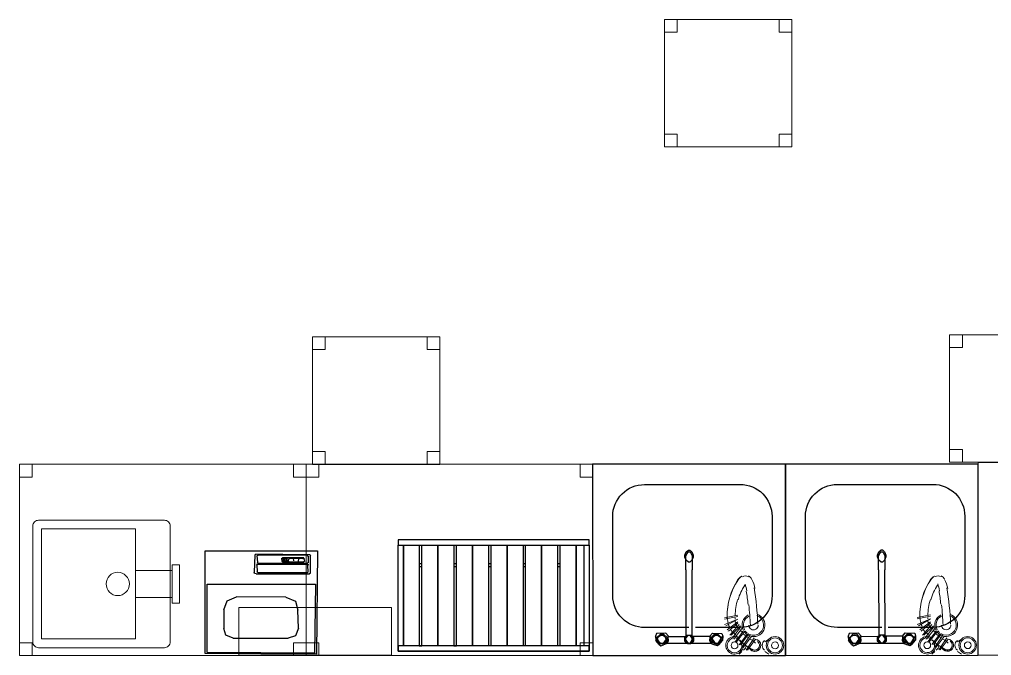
# Model space of a CAD drawing. Header units: millimetres. Extents: x -217779 to 263180, y 55413 to 130161.
# Drawn here: x -217779 to -214727, y 106850 to 108846 of the extents above; entities that cross this region are included whole.
import ezdxf

# ---------------------------------------------------------------- set-up
doc = ezdxf.new("R2010")
doc.units = ezdxf.units.MM
doc.layers.add('ТХ_пищеблок', color=30, linetype='Continuous', lineweight=20)
doc.layers.add('ТХ_привязка ТХ', color=7, linetype='Continuous', true_color=0x163d5c)

# ---------------------------------------------------------------- blocks, each defined once
blk = doc.blocks.new('A$C19c1ccfc')
at = {"layer": 'ТХ_пищеблок'}
for p, q in [((-11794.8, -22900.5), (-11794.9, -22940.5)), ((-11754.8, -22900.6), (-11794.8, -22900.5)), ((-11794.8, -22900.5), (-10894.8, -22900.5)), ((-11794.8, -23500.5), (-11794.8, -22900.5)), ((-11754.9, -22940.6), (-11754.8, -22900.6)), ((-10934.8, -22900.6), (-10894.8, -22900.5)), ((-10934.8, -22940.6), (-10934.8, -22900.6)), ((-10894.8, -22900.5), (-10894.9, -22940.5)), ((-10894.8, -22900.5), (-10894.8, -23500.5)), ((-10894.8, -22900.5), (-10894.8, -22940.5)), ((-10854.8, -22900.6), (-10894.8, -22900.5)), ((-10894.8, -22900.5), (-9994.8, -22900.5)), ((-10894.8, -23500.5), (-10894.8, -22900.5)), ((-10854.9, -22940.6), (-10854.8, -22900.6)), ((-10034.8, -22900.6), (-9994.8, -22900.5)), ((-10034.8, -22940.6), (-10034.8, -22900.6)), ((-9994.8, -22900.5), (-9994.8, -23500.5)), ((-9994.8, -22900.5), (-9994.8, -22940.5)), ((-11794.9, -22940.5), (-11754.9, -22940.6)), ((-10894.8, -22940.5), (-10934.8, -22940.6)), ((-10894.9, -22940.5), (-10854.9, -22940.6)), ((-9994.8, -22940.5), (-10034.8, -22940.6)), ((-11106.4, -23349.7), (-11106.4, -23499.7)), ((-10626.4, -23349.7), (-11106.4, -23349.7)), ((-10626.4, -23499.7), (-10626.4, -23349.7)), ((-11754.8, -23460.6), (-11794.8, -23460.5)), ((-11794.8, -23460.5), (-11794.8, -23500.5)), ((-11754.8, -23500.6), (-11754.8, -23460.6)), ((-10934.9, -23460.6), (-10894.9, -23460.5)), ((-10934.8, -23500.6), (-10934.9, -23460.6)), ((-10894.9, -23460.5), (-10894.8, -23500.5)), ((-10854.8, -23460.6), (-10894.8, -23460.5)), ((-10894.8, -23460.5), (-10894.8, -23500.5)), ((-10854.8, -23500.6), (-10854.8, -23460.6)), ((-10034.9, -23460.6), (-9994.9, -23460.5)), ((-10034.8, -23500.6), (-10034.9, -23460.6)), ((-9994.9, -23460.5), (-9994.8, -23500.5)), ((-10894.8, -23500.5), (-11794.8, -23500.5)), ((-11794.8, -23500.5), (-11754.8, -23500.6)), ((-11106.4, -23499.7), (-10626.4, -23499.7)), ((-10894.8, -23500.5), (-10934.8, -23500.6)), ((-9994.8, -23500.5), (-10894.8, -23500.5)), ((-10894.8, -23500.5), (-10854.8, -23500.6)), ((-9994.8, -23500.5), (-10034.8, -23500.6))]:
    blk.add_line(p, q, dxfattribs=at)
at = {"layer": 'ТХ_пищеблок', "linetype": 'ByBlock', "lineweight": -2, "ltscale": 100}
for p, q in [((-9705.6, -23185.5), (-9701.6, -23175.4)), ((-9705.6, -23191.5), (-9705.6, -23185.5)), ((-9701.6, -23201.4), (-9705.6, -23191.5)), ((-9702.6, -23187.5), (-9695.6, -23175.4)), ((-9702.6, -23231.5), (-9702.6, -23187.5)), ((-9701.6, -23175.4), (-9694.6, -23169.4)), ((-9695.6, -23175.4), (-9689.6, -23175.4)), ((-9694.6, -23169.4), (-9690.6, -23169.4)), ((-9690.6, -23169.4), (-9683.6, -23175.4)), ((-9689.6, -23175.4), (-9682.6, -23187.4)), ((-9683.6, -23175.4), (-9679.6, -23185.4)), ((-9679.6, -23191.4), (-9683.6, -23201.4)), ((-9682.6, -23187.4), (-9682.6, -23231.4)), ((-9679.6, -23185.4), (-9679.6, -23191.4)), ((-9100.6, -23185.2), (-9096.6, -23175.2)), ((-9100.6, -23191.2), (-9100.6, -23185.2)), ((-9096.6, -23201.2), (-9100.6, -23191.2)), ((-9097.6, -23187.2), (-9090.6, -23175.2)), ((-9097.6, -23231.2), (-9097.6, -23187.2)), ((-9096.6, -23175.2), (-9089.6, -23169.2)), ((-9090.6, -23175.2), (-9084.6, -23175.2)), ((-9089.6, -23169.2), (-9085.6, -23169.2)), ((-9085.6, -23169.2), (-9078.6, -23175.2)), ((-9084.6, -23175.2), (-9077.6, -23187.2)), ((-9078.6, -23175.2), (-9074.6, -23185.2)), ((-9074.6, -23191.2), (-9078.6, -23201.2)), ((-9077.6, -23187.2), (-9077.6, -23231.2)), ((-9074.6, -23185.2), (-9074.6, -23191.2)), ((-9694.6, -23207.4), (-9701.6, -23201.4)), ((-9690.6, -23207.4), (-9694.6, -23207.4)), ((-9683.6, -23201.4), (-9690.6, -23207.4)), ((-9089.6, -23207.2), (-9096.6, -23201.2)), ((-9085.6, -23207.2), (-9089.6, -23207.2)), ((-9078.6, -23201.2), (-9085.6, -23207.2)), ((-9702.6, -23231.5), (-9702.4, -23440.4)), ((-9682.4, -23440.5), (-9682.6, -23231.4)), ((-9097.6, -23231.2), (-9097.4, -23440.2)), ((-9077.4, -23440.2), (-9077.6, -23231.2)), ((-9795.4, -23431.1), (-9798.4, -23440.1)), ((-9795.4, -23431.1), (-9798.4, -23440.1)), ((-9765.4, -23430.2), (-9795.4, -23431.1)), ((-9765.4, -23430.2), (-9795.4, -23431.1)), ((-9783.4, -23434.2), (-9793.4, -23444.1)), ((-9783.4, -23434.2), (-9793.4, -23444.1)), ((-9771.4, -23434.2), (-9783.4, -23434.2)), ((-9771.4, -23434.2), (-9783.4, -23434.2)), ((-9761.4, -23444.2), (-9771.4, -23434.2)), ((-9761.4, -23444.2), (-9771.4, -23434.2)), ((-9757.4, -23440.2), (-9765.4, -23430.2)), ((-9757.4, -23440.2), (-9765.4, -23430.2)), ((-9698.4, -23437.3), (-9707.4, -23444.3)), ((-9698.4, -23437.3), (-9707.4, -23444.3)), ((-9697.4, -23437.3), (-9704.4, -23444.3)), ((-9697.4, -23437.3), (-9704.4, -23444.3)), ((-9702.5, -23446.5), (-9695.4, -23437.3)), ((-9686.4, -23437.3), (-9698.4, -23437.3)), ((-9686.4, -23437.3), (-9698.4, -23437.3)), ((-9682.4, -23446.5), (-9689.4, -23437.3)), ((-9680.4, -23444.4), (-9687.4, -23437.3)), ((-9680.4, -23444.4), (-9687.4, -23437.3)), ((-9677.4, -23444.4), (-9686.4, -23437.3)), ((-9677.4, -23444.4), (-9686.4, -23437.3)), ((-9627.4, -23440.1), (-9619.4, -23430.1)), ((-9627.4, -23440.1), (-9619.4, -23430.1)), ((-9623.4, -23444.1), (-9613.4, -23434)), ((-9623.4, -23444.1), (-9613.4, -23434)), ((-9619.4, -23430.1), (-9589.4, -23431)), ((-9619.4, -23430.1), (-9589.4, -23431)), ((-9613.4, -23434), (-9601.4, -23434)), ((-9613.4, -23434), (-9601.4, -23434)), ((-9601.4, -23434), (-9591.4, -23444)), ((-9601.4, -23434), (-9591.4, -23444)), ((-9589.4, -23431), (-9586.4, -23440)), ((-9589.4, -23431), (-9586.4, -23440)), ((-9190.4, -23430.9), (-9193.4, -23439.9)), ((-9190.4, -23430.9), (-9193.4, -23439.9)), ((-9160.4, -23429.9), (-9190.4, -23430.9)), ((-9160.4, -23429.9), (-9190.4, -23430.9)), ((-9178.4, -23433.9), (-9188.4, -23443.9)), ((-9178.4, -23433.9), (-9188.4, -23443.9)), ((-9166.4, -23433.9), (-9178.4, -23433.9)), ((-9166.4, -23433.9), (-9178.4, -23433.9)), ((-9156.4, -23443.9), (-9166.4, -23433.9)), ((-9156.4, -23443.9), (-9166.4, -23433.9)), ((-9152.4, -23439.9), (-9160.4, -23429.9)), ((-9152.4, -23439.9), (-9160.4, -23429.9)), ((-9093.4, -23437.1), (-9102.4, -23444)), ((-9093.4, -23437.1), (-9102.4, -23444)), ((-9092.4, -23437.1), (-9099.4, -23444)), ((-9092.4, -23437.1), (-9099.4, -23444)), ((-9097.5, -23446.3), (-9090.4, -23437.1)), ((-9081.4, -23437.1), (-9093.4, -23437.1)), ((-9081.4, -23437.1), (-9093.4, -23437.1)), ((-9077.4, -23446.3), (-9084.4, -23437.1)), ((-9075.4, -23444.1), (-9082.4, -23437.1)), ((-9075.4, -23444.1), (-9082.4, -23437.1)), ((-9072.4, -23444.1), (-9081.4, -23437.1)), ((-9072.4, -23444.1), (-9081.4, -23437.1)), ((-9022.4, -23439.8), (-9014.4, -23429.8)), ((-9022.4, -23439.8), (-9014.4, -23429.8)), ((-9018.4, -23443.8), (-9008.4, -23433.8)), ((-9018.4, -23443.8), (-9008.4, -23433.8)), ((-9014.4, -23429.8), (-8984.4, -23430.7)), ((-9014.4, -23429.8), (-8984.4, -23430.7)), ((-9008.4, -23433.8), (-8996.4, -23433.7)), ((-9008.4, -23433.8), (-8996.4, -23433.7)), ((-8996.4, -23433.7), (-8986.4, -23443.7)), ((-8996.4, -23433.7), (-8986.4, -23443.7)), ((-8984.4, -23430.7), (-8981.4, -23439.7)), ((-8984.4, -23430.7), (-8981.4, -23439.7)), ((-9782.4, -23464.2), (-9798.4, -23440.1)), ((-9798.4, -23440.1), (-9797.4, -23453.1)), ((-9782.4, -23464.2), (-9798.4, -23440.1)), ((-9786.4, -23466.2), (-9797.4, -23453.1)), ((-9786.4, -23466.2), (-9797.4, -23453.1)), ((-9793.4, -23454.1), (-9793.4, -23444.1)), ((-9793.4, -23454.1), (-9793.4, -23444.1)), ((-9793.4, -23454.1), (-9783.4, -23463.2)), ((-9793.4, -23454.1), (-9783.4, -23463.2)), ((-9786.4, -23466.2), (-9784.4, -23463.2)), ((-9786.4, -23466.2), (-9784.4, -23463.2)), ((-9786.4, -23466.2), (-9781.4, -23470.2)), ((-9786.4, -23466.2), (-9781.4, -23470.2)), ((-9784.4, -23463.2), (-9782.4, -23464.2)), ((-9784.4, -23463.2), (-9782.4, -23464.2)), ((-9783.4, -23463.2), (-9771.4, -23463.2)), ((-9783.4, -23463.2), (-9771.4, -23463.2)), ((-9775.4, -23465.2), (-9782.4, -23464.2)), ((-9775.4, -23465.2), (-9782.4, -23464.2)), ((-9781.4, -23470.2), (-9772.4, -23467.2)), ((-9781.4, -23470.2), (-9772.4, -23467.2)), ((-9775.4, -23465.2), (-9774.4, -23463.2)), ((-9775.4, -23465.2), (-9774.4, -23463.2)), ((-9760.4, -23443.2), (-9774.4, -23463.2)), ((-9760.4, -23443.2), (-9774.4, -23463.2)), ((-9774.4, -23463.2), (-9763.4, -23461.2)), ((-9774.4, -23463.2), (-9763.4, -23461.2)), ((-9761.4, -23463.2), (-9772.4, -23467.2)), ((-9761.4, -23463.2), (-9772.4, -23467.2)), ((-9771.4, -23463.2), (-9761.4, -23454.2)), ((-9771.4, -23463.2), (-9761.4, -23454.2)), ((-9763.4, -23461.2), (-9758.4, -23452.2)), ((-9763.4, -23461.2), (-9758.4, -23452.2)), ((-9761.4, -23454.2), (-9761.4, -23444.2)), ((-9761.4, -23454.2), (-9761.4, -23444.2)), ((-9761.4, -23463.2), (-9757.4, -23454.2)), ((-9761.4, -23463.2), (-9757.4, -23454.2)), ((-9623.3, -23463.1), (-9761.4, -23463.2)), ((-9760.4, -23443.2), (-9757.4, -23440.2)), ((-9760.4, -23443.2), (-9757.4, -23440.2)), ((-9758.4, -23452.2), (-9760.4, -23443.2)), ((-9758.4, -23452.2), (-9760.4, -23443.2)), ((-9757.4, -23440.2), (-9758.4, -23443.2)), ((-9757.4, -23440.2), (-9758.4, -23443.2)), ((-9757.4, -23454.2), (-9758.4, -23443.2)), ((-9757.4, -23454.2), (-9758.4, -23443.2)), ((-9757.5, -23440.5), (-9702.4, -23440.5)), ((-9707.4, -23444.3), (-9707.4, -23454.3)), ((-9707.4, -23444.3), (-9707.4, -23454.3)), ((-9707.4, -23454.3), (-9698.4, -23461.3)), ((-9707.4, -23454.3), (-9698.4, -23461.3)), ((-9704.4, -23444.3), (-9704.4, -23455.3)), ((-9704.4, -23444.3), (-9704.4, -23455.3)), ((-9704.4, -23455.3), (-9697.4, -23462.3)), ((-9704.4, -23455.3), (-9697.4, -23462.3)), ((-9702.5, -23452.4), (-9702.5, -23446.5)), ((-9702.4, -23452.3), (-9695.4, -23462.3)), ((-9702.4, -23452.3), (-9695.4, -23462.3)), ((-9698.4, -23461.3), (-9686.4, -23461.3)), ((-9698.4, -23461.3), (-9686.4, -23461.3)), ((-9697.4, -23462.3), (-9687.4, -23462.3)), ((-9697.4, -23462.3), (-9687.4, -23462.3)), ((-9689.4, -23462.3), (-9682.4, -23452.4)), ((-9689.4, -23462.3), (-9682.4, -23452.4)), ((-9687.4, -23462.3), (-9680.4, -23455.4)), ((-9687.4, -23462.3), (-9680.4, -23455.4)), ((-9686.4, -23461.3), (-9677.4, -23454.4)), ((-9686.4, -23461.3), (-9677.4, -23454.4)), ((-9627.3, -23440.4), (-9682.4, -23440.5)), ((-9682.4, -23452.4), (-9682.4, -23446.5)), ((-9680.4, -23455.4), (-9680.4, -23444.4)), ((-9680.4, -23455.4), (-9680.4, -23444.4)), ((-9677.4, -23454.4), (-9677.4, -23444.4)), ((-9677.4, -23454.4), (-9677.4, -23444.4)), ((-9627.4, -23440.1), (-9626.4, -23443.1)), ((-9624.4, -23443.1), (-9627.4, -23440.1)), ((-9627.4, -23440.1), (-9626.4, -23443.1)), ((-9624.4, -23443.1), (-9627.4, -23440.1)), ((-9627.3, -23454.1), (-9626.4, -23443.1)), ((-9627.3, -23454.1), (-9626.4, -23443.1)), ((-9623.3, -23463.1), (-9627.3, -23454.1)), ((-9623.3, -23463.1), (-9627.3, -23454.1)), ((-9626.3, -23452.1), (-9624.4, -23443.1)), ((-9626.3, -23452.1), (-9624.4, -23443.1)), ((-9621.3, -23461.1), (-9626.3, -23452.1)), ((-9621.3, -23461.1), (-9626.3, -23452.1)), ((-9624.4, -23443.1), (-9610.3, -23463)), ((-9624.4, -23443.1), (-9610.3, -23463)), ((-9623.3, -23454.1), (-9623.4, -23444.1)), ((-9623.3, -23454.1), (-9623.4, -23444.1)), ((-9613.3, -23463), (-9623.3, -23454.1)), ((-9613.3, -23463), (-9623.3, -23454.1)), ((-9623.3, -23463.1), (-9612.3, -23467)), ((-9623.3, -23463.1), (-9612.3, -23467)), ((-9610.3, -23463), (-9621.3, -23461.1)), ((-9610.3, -23463), (-9621.3, -23461.1)), ((-9601.3, -23463), (-9613.3, -23463)), ((-9601.3, -23463), (-9613.3, -23463)), ((-9603.3, -23470), (-9612.3, -23467)), ((-9603.3, -23470), (-9612.3, -23467)), ((-9609.3, -23465), (-9610.3, -23463)), ((-9609.3, -23465), (-9610.3, -23463)), ((-9609.3, -23465), (-9602.3, -23464)), ((-9609.3, -23465), (-9602.3, -23464)), ((-9598.3, -23466), (-9603.3, -23470)), ((-9598.3, -23466), (-9603.3, -23470)), ((-9602.3, -23464), (-9586.4, -23440)), ((-9602.3, -23464), (-9586.4, -23440)), ((-9600.3, -23463), (-9602.3, -23464)), ((-9600.3, -23463), (-9602.3, -23464)), ((-9591.3, -23454), (-9601.3, -23463)), ((-9591.3, -23454), (-9601.3, -23463)), ((-9598.3, -23466), (-9600.3, -23463)), ((-9598.3, -23466), (-9600.3, -23463)), ((-9598.3, -23466), (-9587.3, -23453)), ((-9598.3, -23466), (-9587.3, -23453)), ((-9591.3, -23454), (-9591.4, -23444)), ((-9591.3, -23454), (-9591.4, -23444)), ((-9586.4, -23440), (-9587.3, -23453)), ((-9177.4, -23463.9), (-9193.4, -23439.9)), ((-9193.4, -23439.9), (-9192.4, -23452.9)), ((-9177.4, -23463.9), (-9193.4, -23439.9)), ((-9181.4, -23465.9), (-9192.4, -23452.9)), ((-9181.4, -23465.9), (-9192.4, -23452.9)), ((-9188.4, -23453.9), (-9188.4, -23443.9)), ((-9188.4, -23453.9), (-9188.4, -23443.9)), ((-9188.4, -23453.9), (-9178.4, -23462.9)), ((-9188.4, -23453.9), (-9178.4, -23462.9)), ((-9181.4, -23465.9), (-9179.4, -23462.9)), ((-9181.4, -23465.9), (-9179.4, -23462.9)), ((-9181.4, -23465.9), (-9176.4, -23469.9)), ((-9181.4, -23465.9), (-9176.4, -23469.9)), ((-9179.4, -23462.9), (-9177.4, -23463.9)), ((-9179.4, -23462.9), (-9177.4, -23463.9)), ((-9178.4, -23462.9), (-9166.4, -23462.9)), ((-9178.4, -23462.9), (-9166.4, -23462.9)), ((-9170.4, -23464.9), (-9177.4, -23463.9)), ((-9170.4, -23464.9), (-9177.4, -23463.9)), ((-9176.4, -23469.9), (-9167.4, -23466.9)), ((-9176.4, -23469.9), (-9167.4, -23466.9)), ((-9170.4, -23464.9), (-9169.4, -23462.9)), ((-9170.4, -23464.9), (-9169.4, -23462.9)), ((-9155.4, -23442.9), (-9169.4, -23462.9)), ((-9155.4, -23442.9), (-9169.4, -23462.9)), ((-9169.4, -23462.9), (-9158.4, -23460.9)), ((-9169.4, -23462.9), (-9158.4, -23460.9)), ((-9156.4, -23462.9), (-9167.4, -23466.9)), ((-9156.4, -23462.9), (-9167.4, -23466.9)), ((-9166.4, -23462.9), (-9156.4, -23453.9)), ((-9166.4, -23462.9), (-9156.4, -23453.9)), ((-9158.4, -23460.9), (-9153.4, -23451.9)), ((-9158.4, -23460.9), (-9153.4, -23451.9)), ((-9156.4, -23453.9), (-9156.4, -23443.9)), ((-9156.4, -23453.9), (-9156.4, -23443.9)), ((-9156.4, -23462.9), (-9152.4, -23453.9)), ((-9156.4, -23462.9), (-9152.4, -23453.9)), ((-9018.3, -23462.8), (-9156.4, -23462.9)), ((-9155.4, -23442.9), (-9152.4, -23439.9)), ((-9155.4, -23442.9), (-9152.4, -23439.9)), ((-9153.4, -23451.9), (-9155.4, -23442.9)), ((-9153.4, -23451.9), (-9155.4, -23442.9)), ((-9152.4, -23439.9), (-9153.4, -23442.9)), ((-9152.4, -23439.9), (-9153.4, -23442.9)), ((-9152.4, -23453.9), (-9153.4, -23442.9)), ((-9152.4, -23453.9), (-9153.4, -23442.9)), ((-9152.5, -23440.3), (-9097.4, -23440.2)), ((-9102.4, -23444), (-9102.4, -23454)), ((-9102.4, -23444), (-9102.4, -23454)), ((-9102.4, -23454), (-9093.4, -23461.1)), ((-9102.4, -23454), (-9093.4, -23461.1)), ((-9099.4, -23444), (-9099.4, -23455)), ((-9099.4, -23444), (-9099.4, -23455)), ((-9099.4, -23455), (-9092.4, -23462.1)), ((-9099.4, -23455), (-9092.4, -23462.1)), ((-9097.5, -23452.1), (-9097.5, -23446.3)), ((-9097.4, -23452.1), (-9090.4, -23462.1)), ((-9097.4, -23452.1), (-9090.4, -23462.1)), ((-9093.4, -23461.1), (-9081.4, -23461.1)), ((-9093.4, -23461.1), (-9081.4, -23461.1)), ((-9092.4, -23462.1), (-9082.4, -23462.1)), ((-9092.4, -23462.1), (-9082.4, -23462.1)), ((-9084.4, -23462.1), (-9077.4, -23452.1)), ((-9084.4, -23462.1), (-9077.4, -23452.1)), ((-9082.4, -23462.1), (-9075.4, -23455.1)), ((-9082.4, -23462.1), (-9075.4, -23455.1)), ((-9081.4, -23461.1), (-9072.4, -23454.1)), ((-9081.4, -23461.1), (-9072.4, -23454.1)), ((-9022.3, -23440.2), (-9077.4, -23440.2)), ((-9077.4, -23452.1), (-9077.4, -23446.3)), ((-9075.4, -23455.1), (-9075.4, -23444.1)), ((-9075.4, -23455.1), (-9075.4, -23444.1)), ((-9072.4, -23454.1), (-9072.4, -23444.1)), ((-9072.4, -23454.1), (-9072.4, -23444.1)), ((-9022.4, -23439.8), (-9021.4, -23442.8)), ((-9019.4, -23442.8), (-9022.4, -23439.8)), ((-9022.4, -23439.8), (-9021.4, -23442.8)), ((-9019.4, -23442.8), (-9022.4, -23439.8)), ((-9022.3, -23453.8), (-9021.4, -23442.8)), ((-9022.3, -23453.8), (-9021.4, -23442.8)), ((-9018.3, -23462.8), (-9022.3, -23453.8)), ((-9018.3, -23462.8), (-9022.3, -23453.8)), ((-9021.3, -23451.8), (-9019.4, -23442.8)), ((-9021.3, -23451.8), (-9019.4, -23442.8)), ((-9016.3, -23460.8), (-9021.3, -23451.8)), ((-9016.3, -23460.8), (-9021.3, -23451.8)), ((-9019.4, -23442.8), (-9005.3, -23462.8)), ((-9019.4, -23442.8), (-9005.3, -23462.8)), ((-9018.3, -23453.8), (-9018.4, -23443.8)), ((-9018.3, -23453.8), (-9018.4, -23443.8)), ((-9008.3, -23462.8), (-9018.3, -23453.8)), ((-9008.3, -23462.8), (-9018.3, -23453.8)), ((-9018.3, -23462.8), (-9007.3, -23466.8)), ((-9018.3, -23462.8), (-9007.3, -23466.8)), ((-9005.3, -23462.8), (-9016.3, -23460.8)), ((-9005.3, -23462.8), (-9016.3, -23460.8)), ((-8996.3, -23462.7), (-9008.3, -23462.8)), ((-8996.3, -23462.7), (-9008.3, -23462.8)), ((-8998.3, -23469.7), (-9007.3, -23466.8)), ((-8998.3, -23469.7), (-9007.3, -23466.8)), ((-9004.3, -23464.8), (-9005.3, -23462.8)), ((-9004.3, -23464.8), (-9005.3, -23462.8)), ((-9004.3, -23464.8), (-8997.3, -23463.7)), ((-9004.3, -23464.8), (-8997.3, -23463.7)), ((-8993.3, -23465.7), (-8998.3, -23469.7)), ((-8993.3, -23465.7), (-8998.3, -23469.7)), ((-8997.3, -23463.7), (-8981.4, -23439.7)), ((-8997.3, -23463.7), (-8981.4, -23439.7)), ((-8995.3, -23462.7), (-8997.3, -23463.7)), ((-8995.3, -23462.7), (-8997.3, -23463.7)), ((-8986.3, -23453.7), (-8996.3, -23462.7)), ((-8986.3, -23453.7), (-8996.3, -23462.7)), ((-8993.3, -23465.7), (-8995.3, -23462.7)), ((-8993.3, -23465.7), (-8995.3, -23462.7)), ((-8993.3, -23465.7), (-8982.3, -23452.7)), ((-8993.3, -23465.7), (-8982.3, -23452.7)), ((-8986.3, -23453.7), (-8986.4, -23443.7)), ((-8986.3, -23453.7), (-8986.4, -23443.7)), ((-8981.4, -23439.7), (-8982.3, -23452.7))]:
    blk.add_line(p, q, dxfattribs=at)
blk = doc.blocks.new('A$C6fdb3df6')
at = {"layer": 'ТХ_пищеблок', "lineweight": -2}
for points in [[(-16961.6, 6378.5), (-16609.1, 6378.3), (-16611.9, 6053.3), (-16961.6, 6055.6), (-16961.6, 6378.5), (-16961.6, 6378.5)], [(-16806, 6366), (-16808.5, 6309.7)], [(-16806, 6366), (-16803.2, 6368)], [(-16633.6, 6365.3), (-16803.2, 6368)], [(-16799.3, 6362.4), (-16796.5, 6364.3)], [(-16799.3, 6362.4), (-16797.9, 6342.4)], [(-16641.2, 6364.2), (-16796.5, 6364.3)], [(-16721.9, 6353.7), (-16719.1, 6355.7)], [(-16721.9, 6353.7), (-16720.8, 6346.1)], [(-16652.4, 6356.3), (-16719.1, 6355.7)], [(-16717.1, 6352.9), (-16719.1, 6355.7)], [(-16716, 6345.3), (-16718.8, 6343.3), (-16718, 6348.1)], [(-16717.1, 6352.9), (-16718, 6348.1)], [(-16706.7, 6356), (-16717.1, 6352.9)], [(-16707.6, 6351.2), (-16708.4, 6346.4), (-16711.2, 6344.4), (-16713.2, 6347.2), (-16715.2, 6350.1), (-16714.3, 6354.8), (-16712.3, 6352), (-16709.5, 6354), (-16707.6, 6351.2), (-16707.6, 6351.2)], [(-16706.7, 6356), (-16704.7, 6353.2)], [(-16703.6, 6345.6), (-16704.7, 6353.2)], [(-16700, 6352.3), (-16700.8, 6347.5)], [(-16700, 6352.3), (-16697.2, 6354.3)], [(-16655.2, 6354.3), (-16697.2, 6354.3)], [(-16683.6, 6347), (-16684.8, 6354.6)], [(-16669.3, 6344.5), (-16667.6, 6354)], [(-16655.2, 6354.3), (-16650.5, 6353.5)], [(-16652.4, 6356.3), (-16650.5, 6353.5)], [(-16649.3, 6345.9), (-16650.5, 6353.5)], [(-16649.3, 6345.9), (-16650.5, 6353.5)], [(-16641.2, 6364.2), (-16639.2, 6361.4), (-16637.2, 6358.6)], [(-16637.8, 6341.4), (-16637.2, 6358.6)], [(-16633.6, 6365.3), (-16631.6, 6362.5)], [(-16631.3, 6308.2), (-16631.6, 6362.5)], [(-16799.5, 6332.8), (-16798.7, 6337.6), (-16796.7, 6334.8)], [(-16799.5, 6332.8), (-16798.1, 6312.8)], [(-16795.9, 6339.6), (-16797.9, 6342.4)], [(-16641.4, 6334.6), (-16796.7, 6334.8)], [(-16795.9, 6339.6), (-16640.6, 6339.4)], [(-16718.8, 6343.3), (-16720.8, 6346.1)], [(-16718.8, 6343.3), (-16652.1, 6343.9)], [(-16716, 6345.3), (-16706.4, 6343.6)], [(-16703.6, 6345.6), (-16706.4, 6343.6)], [(-16698.8, 6344.7), (-16700.8, 6347.5)], [(-16698.8, 6344.7), (-16652.1, 6343.9)], [(-16649.3, 6345.9), (-16652.1, 6343.9)], [(-16649.3, 6345.9), (-16652.1, 6343.9)], [(-16641.4, 6334.6), (-16638.6, 6336.6), (-16639.5, 6331.8)], [(-16637.8, 6341.4), (-16640.6, 6339.4)], [(-16638, 6311.9), (-16639.5, 6331.8)], [(-16801.8, 6306.1), (-16806.5, 6306.9), (-16808.5, 6309.7)], [(-16801.8, 6306.1), (-16634.1, 6306.2)], [(-16796.1, 6310), (-16798.1, 6312.8)], [(-16796.1, 6310), (-16640.8, 6309.9)], [(-16638, 6311.9), (-16640.8, 6309.9)], [(-16631.3, 6308.2), (-16634.1, 6306.2)], [(-16955.3, 6273.9), (-16615.2, 6273.3), (-16618.7, 6057), (-16956, 6059.5), (-16955.3, 6273.9), (-16955.3, 6273.9)], [(-16902.9, 6193.2), (-16893.1, 6221.1), (-16863.9, 6233.2)], [(-16708.6, 6233), (-16863.9, 6233.2)], [(-16708.6, 6233), (-16678.7, 6220.4), (-16671.4, 6192)], [(-16902.9, 6193.2), (-16903.5, 6134.1)], [(-16669.1, 6134.9), (-16671.4, 6192)], [(-16669.1, 6134.9), (-16678.1, 6111.8), (-16701.7, 6103.6)], [(-16874.2, 6104.3), (-16897.2, 6113.3), (-16903.5, 6134.1)], [(-16874.2, 6104.3), (-16701.7, 6103.6)]]:
    blk.add_lwpolyline(points, dxfattribs=at)

msp = doc.modelspace()

# ---------------------------------------------------------------- linework, layer by layer
at = {"layer": 'ТХ_пищеблок'}
for points in [[(-215754, 108846.3), (-215754, 108446.3), (-215354, 108446.3), (-215354, 108846.3)], [(-215754, 108846.3), (-215754, 108806.3), (-215714, 108806.3), (-215714, 108846.3)], [(-215394, 108846.3), (-215394, 108806.3), (-215354, 108806.3), (-215354, 108846.3)], [(-215754, 108486.3), (-215754, 108446.3), (-215714, 108446.3), (-215714, 108486.3)], [(-215394, 108486.4), (-215394, 108446.3), (-215354, 108446.3), (-215354, 108486.4)], [(-214858.5, 107857), (-214858.5, 107457), (-214458.5, 107457), (-214458.5, 107857)], [(-214858.5, 107857), (-214858.5, 107817), (-214818.5, 107817), (-214818.5, 107857)], [(-216858.7, 107850.1), (-216858.7, 107450.1), (-216458.7, 107450.1), (-216458.7, 107850.1)], [(-216858.7, 107850.1), (-216858.7, 107810.1), (-216818.7, 107810.1), (-216818.7, 107850.1)], [(-216498.7, 107850.1), (-216498.7, 107810.1), (-216458.7, 107810.1), (-216458.7, 107850.1)], [(-216858.7, 107490.1), (-216858.7, 107450.1), (-216818.7, 107450.1), (-216818.7, 107490.1)], [(-216498.7, 107490.2), (-216498.7, 107450.1), (-216458.7, 107450.1), (-216458.7, 107490.2)], [(-214858.5, 107497), (-214858.5, 107457), (-214818.5, 107457), (-214818.5, 107497)], [(-213568.7, 106850.9), (-213568.7, 107455.9), (-214768.7, 107455.9), (-214768.7, 106850.9)]]:
    msp.add_lwpolyline(points, close=True, dxfattribs=at)
at = {"layer": 'ТХ_пищеблок', "lineweight": -2, "ltscale": 100}
for points in [[(-215978.7, 106850.2), (-215373.7, 106850.7), (-215374.3, 107450.7), (-215979.3, 107450.2), (-215978.7, 106850.2)], [(-215373.7, 106850.4), (-214768.7, 106850.9), (-214769.3, 107450.9), (-215374.3, 107450.4), (-215373.7, 106850.4)]]:
    msp.add_lwpolyline(points, dxfattribs=at)
for points in [[(-215676.8, 106938.1), (-215816, 106938, -0.414214), (-215916.1, 107037.9), (-215916.3, 107286.8, -0.414214), (-215816.4, 107386.8), (-215516.2, 107387.1, -0.414214), (-215416.1, 107287.2), (-215415.9, 107038.4, -0.414214), (-215515.8, 106938.3), (-215656.8, 106938.2)], [(-215071.8, 106938.4), (-215211, 106938.3, -0.414214), (-215311.1, 107038.2), (-215311.3, 107287, -0.414214), (-215211.4, 107387.1), (-214911.2, 107387.4, -0.414214), (-214811.1, 107287.5), (-214810.9, 107038.6, -0.414214), (-214910.8, 106938.6), (-215051.8, 106938.4)]]:
    msp.add_lwpolyline(points, format="xyb", dxfattribs=at)
at = {"layer": 'ТХ_пищеблок', "ltscale": 0.1}
msp.add_lwpolyline([(-217323.7, 106874.8), (-217718.5, 106874.8, -0.414214), (-217736.8, 106893.1), (-217736.8, 107256.6, -0.414214), (-217718.5, 107274.8), (-217323.7, 107274.8, -0.414214), (-217305.5, 107256.6), (-217305.5, 106893.1, -0.414214)], format="xyb", close=True, dxfattribs=at)
for points in [[(-217414.4, 106902.2), (-217709.4, 106902.2), (-217709.4, 107247.5), (-217414.4, 107247.5)], [(-217299.2, 107014.9), (-217276.8, 107014.9), (-217276.8, 107134.8), (-217299.2, 107134.8)], [(-217414.4, 107117.3), (-217299.2, 107117.3), (-217299.2, 107032.4), (-217414.4, 107032.4)]]:
    msp.add_lwpolyline(points, close=True, dxfattribs=at)
at = {"layer": 'ТХ_пищеблок', "lineweight": -2}
for points in [[(-215989.7, 107213.1), (-216590.1, 107213.1), (-216590.1, 107196.4), (-215989.7, 107196.4)], [(-216573.5, 107146.4), (-216573.5, 107196.4)], [(-216465, 107146.4), (-216465, 107196.4)], [(-216356.5, 107146.4), (-216356.5, 107196.4)], [(-216248, 107146.4), (-216248, 107196.4)], [(-216139.5, 107146.4), (-216139.5, 107196.4)], [(-216031, 107146.4), (-216031, 107196.4)], [(-216573.5, 107129.7), (-216573.5, 107146.4)], [(-216523.4, 107129.7), (-216515, 107129.7), (-216515, 107138), (-216523.4, 107138)], [(-216465, 107129.7), (-216465, 107146.4)], [(-216406.6, 107129.7), (-216406.6, 107138), (-216414.9, 107138), (-216414.9, 107129.7)], [(-216356.5, 107129.7), (-216356.5, 107146.4)], [(-216306.4, 107129.7), (-216298.1, 107129.7), (-216298.1, 107138), (-216306.4, 107138)], [(-216248, 107129.7), (-216248, 107146.4)], [(-216197.9, 107129.7), (-216189.6, 107129.7), (-216189.6, 107138), (-216197.9, 107138)], [(-216139.5, 107129.7), (-216139.5, 107146.4)], [(-216089.4, 107129.7), (-216081.1, 107129.7), (-216081.1, 107138), (-216089.4, 107138)], [(-216031, 107129.7), (-216031, 107146.4)]]:
    msp.add_lwpolyline(points, close=True, dxfattribs=at)
for points in [[(-216406.6, 106880.3), (-216406.6, 107129.7), (-216406.6, 107146.4), (-216406.6, 107196.4), (-216356.5, 107196.4), (-216298.1, 107196.4), (-215989.7, 107196.4), (-215989.7, 106863.6), (-216590.1, 106863.6), (-216590.1, 107196.4), (-216573.5, 107196.4), (-216523.4, 107196.4), (-216465, 107196.4), (-216414.9, 107196.4), (-216414.9, 107146.4), (-216414.9, 107129.7), (-216414.9, 106880.3)], [(-216523.4, 107196.4), (-216523.4, 107146.4), (-216523.4, 107129.7), (-216523.4, 106880.3)], [(-216515, 106880.3), (-216515, 107129.7), (-216515, 107146.4), (-216515, 107196.4)], [(-216306.4, 107196.4), (-216306.4, 107146.4), (-216306.4, 107129.7), (-216306.4, 106880.3)], [(-216298.1, 106880.3), (-216298.1, 107129.7), (-216298.1, 107146.4), (-216298.1, 107196.4)], [(-216197.9, 107196.4), (-216197.9, 107146.4), (-216197.9, 107129.7), (-216197.9, 106880.3)], [(-216189.6, 106880.3), (-216189.6, 107129.7), (-216189.6, 107146.4), (-216189.6, 107196.4)], [(-216089.4, 107196.4), (-216089.4, 107146.4), (-216089.4, 107129.7), (-216089.4, 106880.3)], [(-216081.1, 106880.3), (-216081.1, 107129.7), (-216081.1, 107146.4), (-216081.1, 107196.4)], [(-216007, 107196.4), (-216007, 106880.3)], [(-216573.5, 107129.7), (-216573.5, 107138), (-216573.5, 107129.7)], [(-216573.5, 106880.3), (-216573.5, 107129.7)], [(-216573.5, 107129.7), (-216573.5, 106880.3)], [(-216465, 107129.7), (-216465, 107138), (-216465, 107129.7)], [(-216465, 106880.3), (-216465, 107129.7)], [(-216465, 107129.7), (-216465, 106880.3)], [(-216356.5, 107129.7), (-216356.5, 107138), (-216356.5, 107129.7)], [(-216356.5, 106880.3), (-216356.5, 107129.7)], [(-216356.5, 107129.7), (-216356.5, 106880.3)], [(-216248, 107129.7), (-216248, 107138), (-216248, 107129.7)], [(-216248, 106880.3), (-216248, 107129.7)], [(-216248, 107129.7), (-216248, 106880.3)], [(-216139.5, 107129.7), (-216139.5, 107138), (-216139.5, 107129.7)], [(-216139.5, 106880.3), (-216139.5, 107129.7)], [(-216139.5, 107129.7), (-216139.5, 106880.3)], [(-216031, 107129.7), (-216031, 107138), (-216031, 107129.7)], [(-216031, 106880.3), (-216031, 107129.7)], [(-216031, 107129.7), (-216031, 106880.3)], [(-216573.5, 106880.3), (-216573.5, 106880.3)], [(-216573.5, 106880.3), (-216573.5, 106880.3)], [(-216573.5, 106880.3), (-216573.5, 106880.3)], [(-216523.4, 106880.3), (-216523.4, 106880.3)], [(-216523.4, 106880.3), (-216515, 106880.3), (-216523.4, 106880.3)], [(-216515, 106880.3), (-216515, 106880.3)], [(-216465, 106880.3), (-216465, 106880.3)], [(-216465, 106880.3), (-216465, 106880.3)], [(-216465, 106880.3), (-216465, 106880.3)], [(-216414.9, 106880.3), (-216414.9, 106880.3)], [(-216406.6, 106880.3), (-216414.9, 106880.3), (-216406.6, 106880.3)], [(-216406.6, 106880.3), (-216406.6, 106880.3)], [(-216356.5, 106880.3), (-216356.5, 106880.3)], [(-216356.5, 106880.3), (-216356.5, 106880.3)], [(-216356.5, 106880.3), (-216356.5, 106880.3)], [(-216298.1, 106880.3), (-216298.1, 106880.3)], [(-216298.1, 106880.3), (-216298.1, 106880.3)], [(-216298.1, 106880.3), (-216298.1, 106880.3)]]:
    msp.add_lwpolyline(points, dxfattribs=at)
at = {"layer": 'ТХ_пищеблок', "lineweight": 0}
for points in [[(-215523.2, 107088.6, -0.098402), (-215511.4, 107098.9, 0.098402), (-215522.6, 107087.5, 0.153885), (-215556.9, 106971.7, -0.153885), (-215523.2, 107088.6)], [(-214918.2, 107088.9, -0.098402), (-214906.4, 107099.2, 0.098402), (-214917.6, 107087.8, 0.153885), (-214951.9, 106971.9, -0.153885), (-214918.2, 107088.9)], [(-215479.6, 106869.4, -0.016359), (-215499.2, 106882.3, 0.016359), (-215478.2, 106869.7, 1.000109), (-215462.2, 106894.5, -1.000109), (-215479.6, 106869.4)], [(-214874.6, 106869.7, -0.016359), (-214894.2, 106882.6, 0.016359), (-214873.2, 106869.9, 1.000109), (-214857.2, 106894.8, -1.000109), (-214874.6, 106869.7)]]:
    msp.add_lwpolyline(points, format="xyb", dxfattribs=at)
for points in [[(-215490.4, 107097.5, 0.263202), (-215509.2, 107097.6, -0.263202)], [(-215480.1, 107090.3, 0.128446), (-215489.8, 107100.2, -0.128446)], [(-214885.4, 107097.8, 0.263202), (-214904.2, 107097.8, -0.263202)], [(-214875.1, 107090.5, 0.128446), (-214884.8, 107100.5, -0.128446)], [(-215501.6, 107070.7, 0.086562), (-215522.5, 107025.1, -0.086562)], [(-215495.1, 107053.4, 0.048642), (-215500.9, 107074.4, -0.048642)], [(-215469.6, 107060.2, 0.076793), (-215479.4, 107088.9, -0.076793)], [(-215460.5, 106948.1, 0.030153), (-215472.3, 107062.5, -0.030153)], [(-214896.6, 107071, 0.086562), (-214917.5, 107025.4, -0.086562)], [(-214890.1, 107053.7, 0.048642), (-214895.9, 107074.7, -0.048642)], [(-214864.6, 107060.5, 0.076793), (-214874.4, 107089.2, -0.076793)], [(-214855.5, 106948.4, 0.030153), (-214867.3, 107062.8, -0.030153)], [(-215491.3, 107010.8, 0.021688), (-215496.9, 107052.5, -0.021688)], [(-214886.3, 107011.1, 0.021688), (-214891.9, 107052.8, -0.021688)], [(-215524, 107026.2, 0.073497), (-215531.6, 106975.4, -0.073497)], [(-215484, 106945.6, 0.008531), (-215488.9, 107009.2, -0.008531)], [(-214919, 107026.4, 0.073497), (-214926.6, 106975.6, -0.073497)], [(-214879, 106945.8, 0.008531), (-214883.9, 107009.5, -0.008531)], [(-215556.8, 106969.7, 0.043708), (-215554.4, 106954, -0.043708)], [(-215490.5, 106977.8, 0.423103), (-215506.1, 106928.6, -0.423103)], [(-215489.3, 106973.6, 0.413779), (-215502.5, 106930.8, -0.413779)], [(-215491.3, 106918.7, 1.108707), (-215463.4, 106975.4, -1.108707)], [(-215480.4, 106910.1, 0.921844), (-215462.8, 106979.6, -0.921844)], [(-214951.8, 106970, 0.043708), (-214949.4, 106954.3, -0.043708)], [(-214885.5, 106978, 0.423103), (-214901.1, 106928.9, -0.423103)], [(-214884.3, 106973.9, 0.413779), (-214897.5, 106931.1, -0.413779)], [(-214886.3, 106919, 1.108707), (-214858.4, 106975.6, -1.108707)], [(-214875.4, 106910.4, 0.921844), (-214857.8, 106979.9, -0.921844)], [(-215553.5, 106950.3, 0.038822), (-215548.6, 106937.1, -0.038822)], [(-215489.3, 106945.6, 1.000049), (-215459.6, 106945.6, -1.000049)], [(-214948.5, 106950.6, 0.038822), (-214943.6, 106937.4, -0.038822)], [(-214884.3, 106945.8, 1.000049), (-214854.6, 106945.8, -1.000049)], [(-215532.5, 106909.6, 3.349514), (-215508, 106892, -3.349514)], [(-215546.9, 106933.7, 0.030446), (-215541.3, 106924.2, -0.030446)], [(-215536.7, 106922.2, 0.021049), (-215530.1, 106914, -0.021049)], [(-215527.6, 106911.2, 0.020071), (-215520.5, 106904.1, -0.020071)], [(-215503.9, 106924.9, 0.071236), (-215496.9, 106917.5, -0.071236)], [(-215500.8, 106927.9, 0.075801), (-215494.3, 106920.8, -0.075801)], [(-215493.7, 106915.2, 0.071497), (-215484.3, 106911, -0.071497)], [(-214927.5, 106909.9, 3.349514), (-214903, 106892.3, -3.349514)], [(-214941.9, 106933.9, 0.030446), (-214936.3, 106924.5, -0.030446)], [(-214931.7, 106922.4, 0.021049), (-214925.1, 106914.2, -0.021049)], [(-214922.6, 106911.4, 0.020071), (-214915.5, 106904.4, -0.020071)], [(-214898.9, 106925.2, 0.071236), (-214891.9, 106917.7, -0.071236)], [(-214895.8, 106928.2, 0.075801), (-214889.3, 106921.1, -0.075801)], [(-214888.7, 106915.4, 0.071497), (-214879.3, 106911.3, -0.071497)], [(-215536.2, 106905.2, 2.5734), (-215510.9, 106886.7, -2.5734)], [(-215521.4, 106901.9, 0.121122), (-215532, 106905.3, -0.121122)], [(-215520.4, 106898.6, 0.006867), (-215513, 106892.6, -0.006867)], [(-215512.3, 106891.3, 0.111571), (-215518.3, 106899.6, -0.111571)], [(-215510, 106890.3, 0.006878), (-215502.3, 106884.5, -0.006878)], [(-215505.4, 106866.8, 0.232603), (-215497.7, 106881.8, -0.232603)], [(-215489.1, 106880.1, 0.039911), (-215488.6, 106877.1, -0.039911)], [(-215488, 106875.3, 1.879148), (-215469.8, 106901.1, -1.879148)], [(-215487.1, 106873.3, 1.639573), (-215467.6, 106901, -1.639573)], [(-215439.3, 106897.4, 0.502962), (-215439.3, 106866.8, -0.502962)], [(-214931.2, 106905.5, 2.5734), (-214905.9, 106887, -2.5734)], [(-214916.4, 106902.2, 0.121122), (-214927, 106905.6, -0.121122)], [(-214915.4, 106898.8, 0.006867), (-214908, 106892.9, -0.006867)], [(-214907.3, 106891.6, 0.111571), (-214913.3, 106899.9, -0.111571)], [(-214905, 106890.5, 0.006878), (-214897.3, 106884.8, -0.006878)], [(-214900.4, 106867.1, 0.232603), (-214892.7, 106882, -0.232603)], [(-214884.1, 106880.4, 0.039911), (-214883.6, 106877.4, -0.039911)], [(-214883, 106875.6, 1.879148), (-214864.8, 106901.4, -1.879148)], [(-214882.1, 106873.6, 1.639573), (-214862.6, 106901.2, -1.639573)], [(-214834.3, 106897.7, 0.502962), (-214834.3, 106867.1, -0.502962)]]:
    msp.add_lwpolyline(points, format="xyb", close=True, dxfattribs=at)
for points in [[(-215523.1, 106977.3), (-215565.4, 106968.9)], [(-215565.4, 106964.6), (-215523.1, 106973.1)], [(-215531.6, 106968.9), (-215531.6, 106964.6)], [(-214918.1, 106977.6), (-214960.4, 106969.1)], [(-214960.4, 106964.9), (-214918.1, 106973.3)], [(-214926.6, 106969.1), (-214926.6, 106964.9)], [(-215523.1, 106964.6), (-215565.4, 106947.7), (-215523.1, 106964.6), (-215561.2, 106943.5)], [(-215523.1, 106956.2), (-215557, 106930.8)], [(-215552.7, 106926.5), (-215523.1, 106951.9)], [(-215518.9, 106947.7), (-215548.5, 106913.8)], [(-215544.3, 106913.8), (-215514.6, 106943.5)], [(-215514.6, 106939.2), (-215540, 106905.4)], [(-215531.6, 106960.4), (-215531.6, 106956.2), (-215527.3, 106951.9), (-215531.6, 106956.2)], [(-215527.3, 106947.7), (-215527.3, 106943.5), (-215523.1, 106939.2), (-215518.9, 106935), (-215518.9, 106930.8), (-215518.9, 106935), (-215523.1, 106939.2), (-215527.3, 106943.5)], [(-214918.1, 106964.9), (-214960.4, 106948), (-214918.1, 106964.9), (-214956.2, 106943.7)], [(-214918.1, 106956.4), (-214952, 106931)], [(-214947.7, 106926.8), (-214918.1, 106952.2)], [(-214913.9, 106948), (-214943.5, 106914.1)], [(-214939.3, 106914.1), (-214909.6, 106943.7)], [(-214909.6, 106939.5), (-214935, 106905.6)], [(-214926.6, 106960.7), (-214926.6, 106956.4), (-214922.3, 106952.2), (-214926.6, 106956.4)], [(-214922.3, 106948), (-214922.3, 106943.7), (-214918.1, 106939.5), (-214913.9, 106935.3), (-214913.9, 106931), (-214913.9, 106935.3), (-214918.1, 106939.5), (-214922.3, 106943.7)], [(-215535.8, 106901.2), (-215510.4, 106935)], [(-215506.2, 106926.5), (-215531.6, 106892.7)], [(-215527.3, 106892.7), (-215501.9, 106926.5)], [(-215493.5, 106918.1), (-215518.9, 106884.2)], [(-215514.6, 106926.5), (-215510.4, 106926.5), (-215510.4, 106922.3), (-215510.4, 106926.5)], [(-215514.6, 106884.2), (-215489.3, 106918.1)], [(-215485, 106913.8), (-215510.4, 106875.8)], [(-215506.2, 106918.1), (-215501.9, 106913.8), (-215497.7, 106913.8), (-215501.9, 106913.8)], [(-215506.2, 106875.8), (-215480.8, 106909.6)], [(-215497.7, 106909.6), (-215489.3, 106905.4)], [(-214930.8, 106901.4), (-214905.4, 106935.3)], [(-214901.2, 106926.8), (-214926.6, 106893)], [(-214922.3, 106893), (-214896.9, 106926.8)], [(-214888.5, 106918.3), (-214913.9, 106884.5)], [(-214909.6, 106926.8), (-214905.4, 106926.8), (-214905.4, 106922.6), (-214905.4, 106926.8)], [(-214909.6, 106884.5), (-214884.3, 106918.3)], [(-214880, 106914.1), (-214905.4, 106876)], [(-214901.2, 106918.3), (-214896.9, 106914.1), (-214892.7, 106914.1), (-214896.9, 106914.1)], [(-214901.2, 106876), (-214875.8, 106909.9)], [(-214892.7, 106909.9), (-214884.3, 106905.6)], [(-215472.3, 106905.4), (-215497.7, 106867.3)], [(-215493.5, 106867.3), (-215468.1, 106901.2)], [(-215476.6, 106896.9), (-215468.1, 106888.5), (-215476.6, 106896.9), (-215485, 106901.2)], [(-215438.5, 106892.7), (-215425.8, 106901.2)], [(-214867.3, 106905.6), (-214892.7, 106867.6)], [(-214888.5, 106867.6), (-214863.1, 106901.4)], [(-214871.6, 106897.2), (-214863.1, 106888.7), (-214871.6, 106897.2), (-214880, 106901.4)], [(-214833.5, 106893), (-214820.8, 106901.4)], [(-215510.4, 106863.1), (-215518.9, 106854.6)], [(-215438.5, 106863.1), (-215425.8, 106854.6)], [(-214905.4, 106863.3), (-214913.9, 106854.9)], [(-214833.5, 106863.3), (-214820.8, 106854.9)]]:
    msp.add_lwpolyline(points, close=True, dxfattribs=at)
for points in [[(-215565.4, 106968.9), (-215565.4, 106968.9)], [(-215565.4, 106968.9), (-215565.4, 106968.9)], [(-215523.1, 106973.1), (-215523.1, 106973.1)], [(-215523.1, 106973.1), (-215523.1, 106973.1)], [(-214960.4, 106969.1), (-214960.4, 106969.1)], [(-214960.4, 106969.1), (-214960.4, 106969.1)], [(-214918.1, 106973.3), (-214918.1, 106973.3)], [(-214918.1, 106973.3), (-214918.1, 106973.3)], [(-215561.2, 106947.7), (-215561.2, 106947.7)], [(-215561.2, 106947.7), (-215561.2, 106947.7)], [(-215523.1, 106964.6), (-215523.1, 106964.6)], [(-215523.1, 106964.6), (-215523.1, 106964.6)], [(-215523.1, 106956.2), (-215523.1, 106956.2)], [(-215523.1, 106956.2), (-215523.1, 106956.2)], [(-215518.9, 106943.5), (-215518.9, 106943.5)], [(-215518.9, 106943.5), (-215518.9, 106943.5)], [(-214956.2, 106948), (-214956.2, 106948)], [(-214956.2, 106948), (-214956.2, 106948)], [(-214918.1, 106964.9), (-214918.1, 106964.9)], [(-214918.1, 106964.9), (-214918.1, 106964.9)], [(-214918.1, 106956.4), (-214918.1, 106956.4)], [(-214918.1, 106956.4), (-214918.1, 106956.4)], [(-214913.9, 106943.7), (-214913.9, 106943.7)], [(-214913.9, 106943.7), (-214913.9, 106943.7)], [(-215557, 106926.5), (-215557, 106926.5)], [(-215557, 106926.5), (-215557, 106926.5)], [(-215548.5, 106913.8), (-215548.5, 106913.8)], [(-215548.5, 106913.8), (-215548.5, 106913.8)], [(-215510.4, 106935), (-215510.4, 106935)], [(-215510.4, 106935), (-215510.4, 106935)], [(-215501.9, 106926.5), (-215501.9, 106926.5)], [(-215501.9, 106926.5), (-215501.9, 106926.5)], [(-215493.5, 106918.1), (-215493.5, 106918.1)], [(-215493.5, 106918.1), (-215493.5, 106918.1)], [(-215480.8, 106909.6), (-215480.8, 106909.6)], [(-215480.8, 106909.6), (-215480.8, 106909.6)], [(-214952, 106926.8), (-214952, 106926.8)], [(-214952, 106926.8), (-214952, 106926.8)], [(-214943.5, 106914.1), (-214943.5, 106914.1)], [(-214943.5, 106914.1), (-214943.5, 106914.1)], [(-214905.4, 106935.3), (-214905.4, 106935.3)], [(-214905.4, 106935.3), (-214905.4, 106935.3)], [(-214896.9, 106926.8), (-214896.9, 106926.8)], [(-214896.9, 106926.8), (-214896.9, 106926.8)], [(-214888.5, 106918.3), (-214888.5, 106918.3)], [(-214888.5, 106918.3), (-214888.5, 106918.3)], [(-214875.8, 106909.9), (-214875.8, 106909.9)], [(-214875.8, 106909.9), (-214875.8, 106909.9)], [(-215540, 106901.2), (-215540, 106901.2)], [(-215540, 106901.2), (-215540, 106901.2)], [(-215527.3, 106892.7), (-215527.3, 106892.7)], [(-215527.3, 106892.7), (-215527.3, 106892.7)], [(-215518.9, 106884.2), (-215518.9, 106884.2)], [(-215518.9, 106884.2), (-215518.9, 106884.2)], [(-215472.3, 106901.2), (-215472.3, 106901.2)], [(-215472.3, 106901.2), (-215472.3, 106901.2)], [(-214935, 106901.4), (-214935, 106901.4)], [(-214935, 106901.4), (-214935, 106901.4)], [(-214922.3, 106893), (-214922.3, 106893)], [(-214922.3, 106893), (-214922.3, 106893)], [(-214913.9, 106884.5), (-214913.9, 106884.5)], [(-214913.9, 106884.5), (-214913.9, 106884.5)], [(-214867.3, 106901.4), (-214867.3, 106901.4)], [(-214867.3, 106901.4), (-214867.3, 106901.4)], [(-215506.2, 106875.8), (-215506.2, 106875.8)], [(-215506.2, 106875.8), (-215506.2, 106875.8)], [(-215497.7, 106867.3), (-215497.7, 106867.3)], [(-215497.7, 106867.3), (-215497.7, 106867.3)], [(-214901.2, 106876), (-214901.2, 106876)], [(-214901.2, 106876), (-214901.2, 106876)], [(-214892.7, 106867.6), (-214892.7, 106867.6)], [(-214892.7, 106867.6), (-214892.7, 106867.6)]]:
    msp.add_lwpolyline(points, dxfattribs=at)
at = {"layer": 'ТХ_пищеблок', "lineweight": -2, "elevation": -814.1}
msp.add_lwpolyline([(-215989.7, 106880.3), (-216590.1, 106880.3), (-216590.1, 106863.6), (-215989.7, 106863.6)], close=True, dxfattribs=at)
at = {"layer": 'ТХ_пищеблок', "ltscale": 0.1}
msp.add_circle((-217470.1, 107074.8), 36.5, dxfattribs=at)
at = {"layer": 'ТХ_пищеблок', "linetype": 'ByBlock', "lineweight": -2, "ltscale": 100}
for centre in [(-215762.3, 106901), (-215762.3, 106901), (-215590.3, 106901.2), (-215590.3, 106901.2), (-215157.3, 106901.3), (-215157.3, 106901.3), (-214985.3, 106901.4), (-214985.3, 106901.4)]:
    msp.add_circle(centre, 13, dxfattribs=at)
at = {"layer": 'ТХ_пищеблок', "lineweight": 0}
for centre, radius in [((-215406.7, 106882.1), 27.5), ((-215406.7, 106882.1), 27.5), ((-214801.7, 106882.4), 27.5), ((-214801.7, 106882.4), 27.5), ((-215533.7, 106882.1), 10.6), ((-215533.7, 106882.1), 10.6), ((-215406.7, 106882.1), 23.3), ((-215406.7, 106882.1), 23.3), ((-215406.7, 106882.1), 10.6), ((-215406.7, 106882.1), 10.6), ((-214928.7, 106882.4), 10.6), ((-214928.7, 106882.4), 10.6), ((-214801.7, 106882.4), 23.3), ((-214801.7, 106882.4), 23.3), ((-214801.7, 106882.4), 10.6), ((-214801.7, 106882.4), 10.6)]:
    msp.add_circle(centre, radius, dxfattribs=at)

# ---------------------------------------------------------------- block references
msp.add_blockref('A$C6fdb3df6', (-200233.9, 100800.7))
at = {"layer": 'ТХ_привязка ТХ', "color": 1, "ltscale": 100}
msp.add_blockref('A$C19c1ccfc', (-205983.9, 130350.7), dxfattribs=at)

doc.saveas('drawing.dxf')
